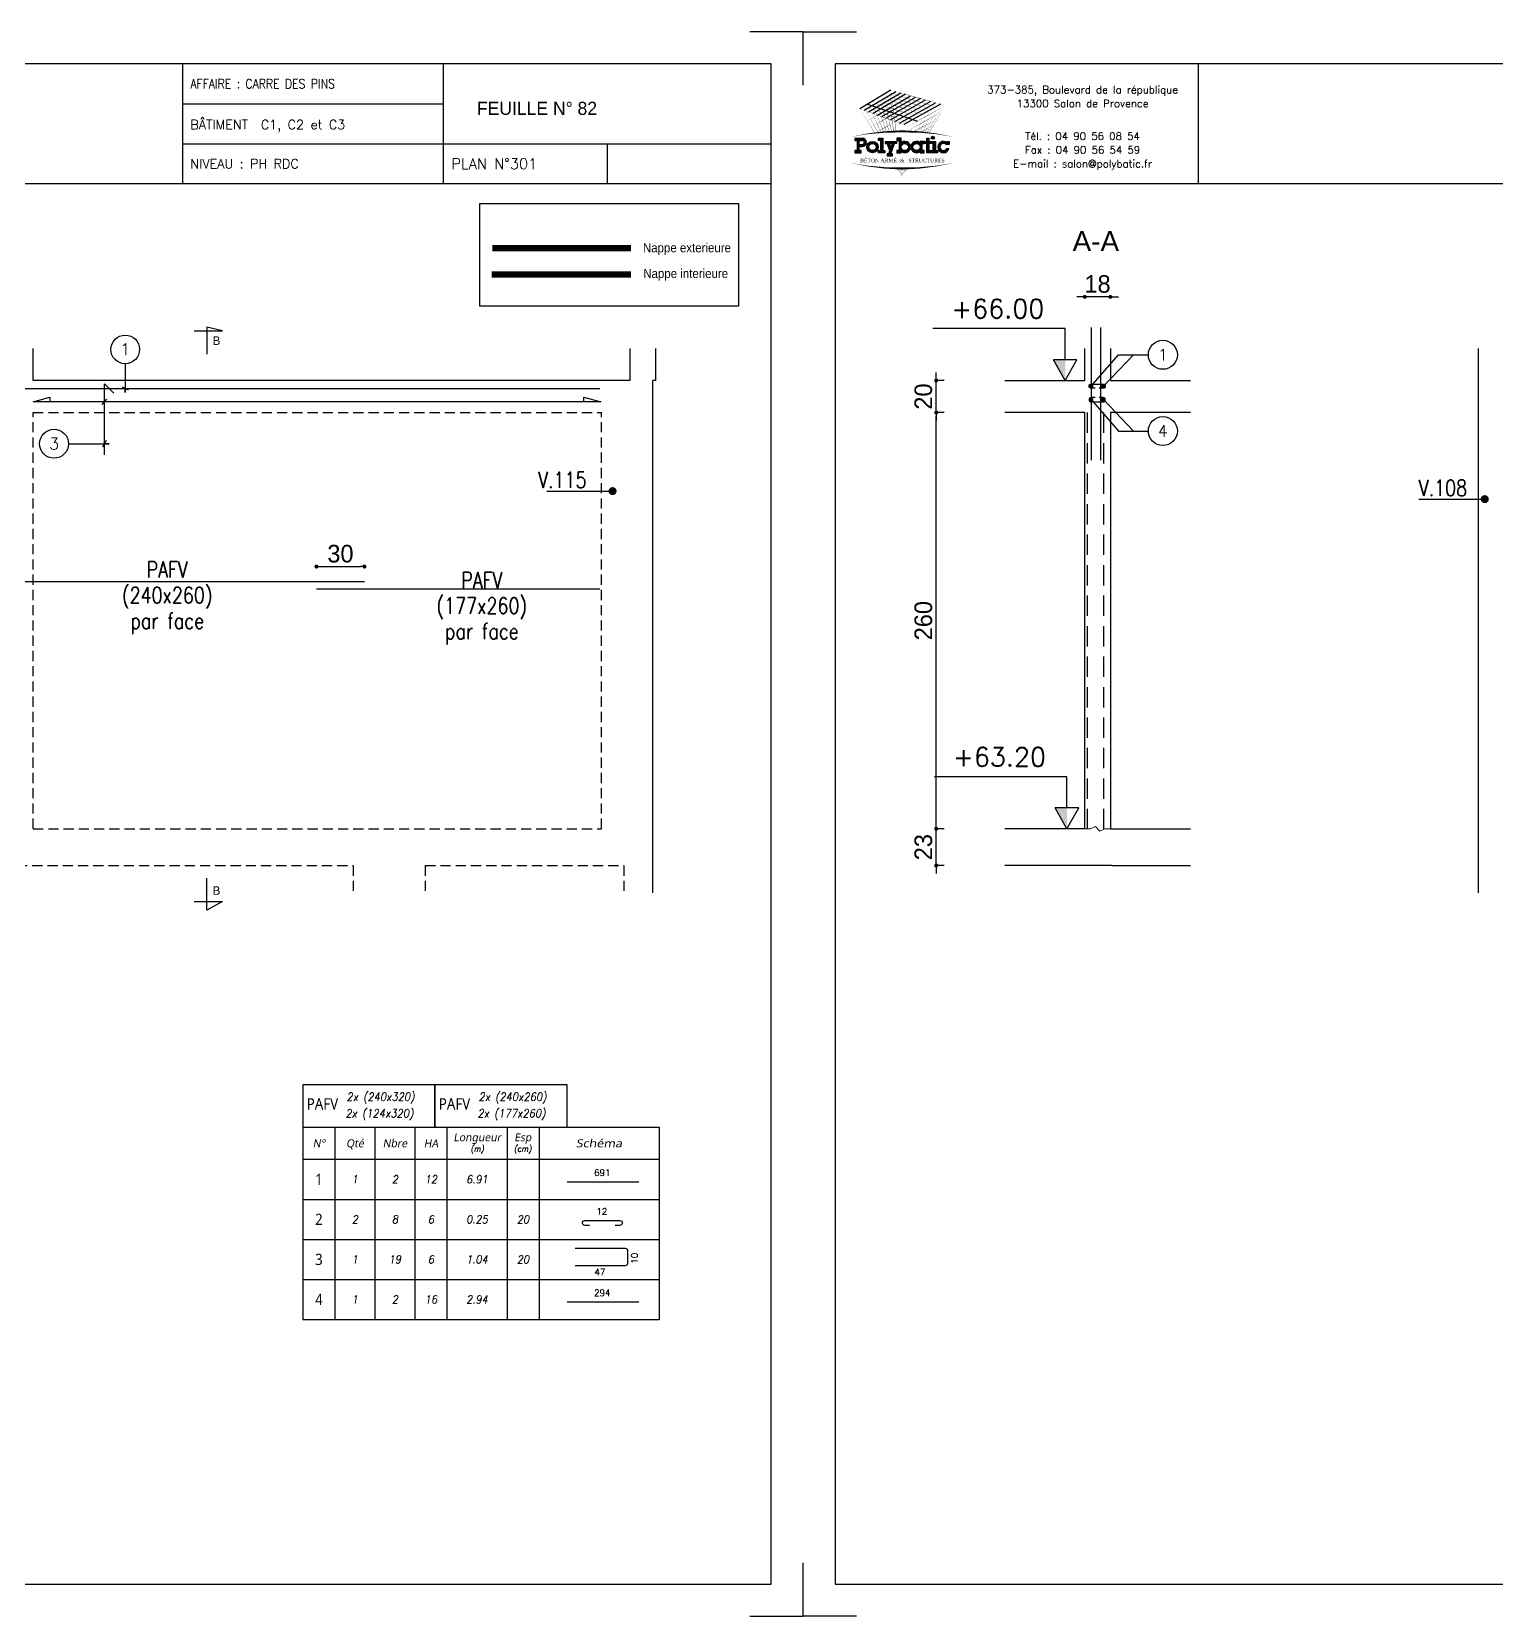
# Model space of a CAD drawing. Header units: metres. Extents: x -5618 to 118954, y -306 to 4637.
# Drawn here: x 80886 to 81801, y 604 to 1594 of the extents above; entities that cross this region are included whole.
import ezdxf
from ezdxf.enums import TextEntityAlignment as Align

# ---------------------------------------------------------------- set-up
doc = ezdxf.new("R2010")
doc.units = ezdxf.units.M
doc.linetypes.add('CACHE', pattern=[9.525, 6.35, -3.175])
doc.linetypes.add('CACHEX2', pattern=[19.05, 12.7, -6.35])
for name, color, linetype in [('COTATION', 1, 'Continuous'), ('GO-CARTOUCHE', 7, 'Continuous'), ('GO-FER-HA', 140, 'Continuous'), ('GO-TEXTE', 9, 'Continuous'), ('GO-TEXTE-FER', 3, 'Continuous'), ('K_ENT_M_Building_V.76', 7, 'Continuous'), ('STR_COTATION', 1, 'Continuous'), ('STR_TS', 22, 'Continuous'), ('STR_TS_TXT', 7, 'Continuous'), ('STR_VOI-POT', 6, 'Continuous')]:
    doc.layers.add(name, color=color, linetype=linetype)
doc.layers.add('Kofragna_forma', color=7, linetype='Continuous', lineweight=70)
doc.styles.add('GrDimensions', font='simplex.shx')
doc.styles.add('Lucida', font='LSANSI.TTF')
doc.styles.add('POLYBATIC', font='TIMES.TTF')
doc.styles.add('schéma', font='simplex.shx')
doc.styles.add('Tableau', font='romans.shx', dxfattribs={"width": 0.9, "oblique": 10})
doc.styles.add('Tableau2', font='trebuc.TTF', dxfattribs={"width": 0.9, "oblique": 10})
doc.styles.add('TEXTE', font='romans.shx')
doc.styles.add('TEXTE TS', font='romans.shx', dxfattribs={"width": 0.7, "oblique": 15})
doc.styles.add('TEXTEBA', font='ARIAL.TTF')
doc.dimstyles.new('COUPE-20', dxfattribs={"dimscale": 0.5, "dimtxt": 22, "dimasz": 5, "dimexe": 0.05, "dimexo": 0, "dimgap": 5, "dimtad": 1, "dimdec": 0, "dimdsep": 46, "dimtxsty": 'Standard', "dimblk1": 'DOT', "dimblk2": 'DOT', "dimsah": 1, "dimcen": 0, "dimdle": 150, "dimclrd": 1, "dimclre": 1, "dimclrt": 7, "dimadec": 0, "dimazin": 0, "dimtfac": 1, "dimtdec": 0, "dimtix": 1, "dimtmove": 2, "dimatfit": 3, "dimldrblk": 'DOT', "dimfxl": 0, "dimtvp": 1, "dimtolj": 1, "dimtzin": 0, "dimarcsym": 0})

# ---------------------------------------------------------------- blocks, each defined once
blk = doc.blocks.new('ime')
at = {"layer": 'COTATION', "const_width": 2.5}
blk.add_lwpolyline([(1.25, 0, -1), (-1.25, 0, -1)], format="xyb", close=True, dxfattribs=at)
at = {"layer": 'COTATION'}
blk.add_lwpolyline([(41.09, 0), (0, 0)], dxfattribs=at)
at = {"layer": 'COTATION', "color": 7, "style": 'TEXTE TS', "width": 0.8}
blk.add_attdef('NAME', (9.08, 2), '', height=10, dxfattribs=at)
blk = doc.blocks.new('A$C492E529B')
for color, points in [(140, [(1.413, 0.725, 1), (1.563, 0.725, 1)]), (256, [(-0.938, 0.7), (-1.138, 0.7), (-1.138, 0.6), (-1.038, 0.6), (-1.038, 0.1), (-1.138, 0.1), (-1.138, 0), (-0.838, 0), (-0.838, 0.1), (-0.938, 0.1)]), (256, [(-0.367, 0.45), (-0.268, 0.45), (-0.268, 0.55), (-0.523, 0.55), (-0.523, 0.45), (-0.473, 0.45), (-0.543, 0.253), (-0.612, 0.45), (-0.562, 0.45), (-0.562, 0.55), (-0.818, 0.55), (-0.818, 0.45), (-0.718, 0.45), (-0.595, 0.101), (-0.648, -0.05), (-0.718, -0.05), (-0.718, -0.15), (-0.468, -0.15), (-0.468, -0.05), (-0.543, -0.05)]), (256, [(1.393, 0.55), (1.292, 0.55), (1.292, 0.7), (1.193, 0.7), (1.193, 0.55), (1.093, 0.55), (1.093, 0.45), (1.193, 0.45), (1.193, 0), (1.393, 0), (1.393, 0.1), (1.292, 0.1), (1.292, 0.45), (1.393, 0.45)]), (256, [(1.613, 0.55), (1.413, 0.55), (1.413, 0.45), (1.513, 0.45), (1.513, 0.1), (1.413, 0.1), (1.413, 0), (1.712, 0), (1.712, 0.1), (1.613, 0.1)]), (256, [(2.13, 0.4), (2.283, 0.4), (2.283, 0.55), (2.183, 0.55), (2.183, 0.487, 3.359496), (2.272, 0.2), (2.166, 0.2, -3.125802)])]:
    blk.add_hatch(color=color).paths.add_polyline_path(points)
h = blk.add_hatch(color=256)
h.paths.add_polyline_path([(-1.983, 0.1), (-2.083, 0.1), (-2.083, 0.3), (-1.933, 0.3, 1), (-1.933, 0.7), (-2.283, 0.7), (-2.283, 0.6), (-2.183, 0.6), (-2.183, 0.1), (-2.283, 0.1), (-2.283, 0), (-1.983, 0)])
h.paths.add_polyline_path([(-2.083, 0.4), (-2.083, 0.6), (-1.933, 0.6, -1), (-1.933, 0.4)], flags=16)
h = blk.add_hatch(color=256)
h.paths.add_polyline_path([(-1.158, 0.275, 1), (-1.708, 0.275, 1)])
h.paths.add_polyline_path([(-1.608, 0.275, -1), (-1.258, 0.275, -1)], flags=16)
h = blk.add_hatch(color=256)
h.paths.add_polyline_path([(-0.047, 0.487), (-0.047, 0.7), (-0.248, 0.7), (-0.248, 0.6), (-0.147, 0.6), (-0.147, 0.1), (-0.248, 0.1), (-0.248, 0), (-0.047, 0), (-0.047, 0.063, 2.12132)])
h.paths.add_polyline_path([(-0.047, 0.275, -1), (0.303, 0.275, -1)], flags=16)
h = blk.add_hatch(color=256)
h.paths.add_polyline_path([(1.073, 0.1), (0.973, 0.1), (0.973, 0.45), (1.073, 0.45), (1.073, 0.55), (0.873, 0.55), (0.873, 0.487, 2.12132), (0.873, 0.063), (0.873, 0), (1.073, 0)])
h.paths.add_polyline_path([(0.523, 0.275, -1), (0.873, 0.275, -1)], flags=16)
for p, q in [((-0.595, 0.101), (-0.718, 0.45)), ((-0.648, -0.05), (-0.595, 0.101)), ((-0.543, 0.253), (-0.612, 0.45)), ((-0.543, -0.05), (-0.367, 0.45)), ((-0.543, 0.253), (-0.473, 0.45)), ((0.873, 0.55), (0.873, 0.487)), ((1.073, 0.55), (0.873, 0.55)), ((0.873, 0.063), (0.873, 0)), ((0.973, 0.1), (0.973, 0.45)), ((0.973, 0.45), (1.073, 0.45)), ((1.073, 0.1), (0.973, 0.1)), ((1.073, 0.45), (1.073, 0.55)), ((1.073, 0), (1.073, 0.1)), ((2.166, 0.2), (2.272, 0.2)), ((0.873, 0), (1.073, 0))]:
    blk.add_line(p, q)
for points in [[(-2.283, 0.7), (-1.933, 0.7)], [(-2.283, 0.7), (-2.283, 0.6), (-2.183, 0.6), (-2.183, 0.1), (-2.283, 0.1), (-2.283, 0), (-1.983, 0), (-1.983, 0.1), (-2.083, 0.1), (-2.083, 0.3), (-1.933, 0.3)], [(-2.083, 0.4), (-2.083, 0.6), (-1.933, 0.6)], [(-2.083, 0.4), (-1.933, 0.4)], [(-1.138, 0.7), (-0.938, 0.7), (-0.938, 0.1), (-0.838, 0.1), (-0.838, 0), (-1.138, 0), (-1.138, 0.1), (-1.038, 0.1), (-1.038, 0.6), (-1.138, 0.6), (-1.138, 0.7)], [(-0.818, 0.55), (-0.562, 0.55)], [(-0.818, 0.55), (-0.818, 0.45), (-0.718, 0.45)], [(-0.612, 0.45), (-0.562, 0.45), (-0.562, 0.55)], [(-0.523, 0.55), (-0.268, 0.55), (-0.268, 0.45), (-0.367, 0.45)], [(-0.473, 0.45), (-0.523, 0.45), (-0.523, 0.55)], [(-0.248, 0.7), (-0.248, 0.6), (-0.147, 0.6), (-0.147, 0.1), (-0.248, 0.1), (-0.248, 0), (-0.047, 0), (-0.047, 0.063)], [(-0.047, 0.487), (-0.047, 0.7), (-0.248, 0.7)], [(1.093, 0.55), (1.193, 0.55), (1.193, 0.7), (1.292, 0.7), (1.292, 0.55), (1.393, 0.55), (1.393, 0.45), (1.292, 0.45), (1.292, 0.1), (1.393, 0.1), (1.393, 0), (1.193, 0), (1.193, 0.45), (1.093, 0.45)], [(1.093, 0.45), (1.093, 0.55)], [(1.413, 0.45), (1.413, 0.55), (1.613, 0.55), (1.613, 0.1), (1.712, 0.1), (1.712, 0), (1.413, 0), (1.413, 0.1), (1.513, 0.1), (1.513, 0.45), (1.413, 0.45)], [(2.183, 0.487), (2.183, 0.55), (2.283, 0.55), (2.283, 0.4), (2.13, 0.4)], [(-0.648, -0.05), (-0.718, -0.05), (-0.718, -0.15), (-0.468, -0.15), (-0.468, -0.05), (-0.543, -0.05)]]:
    blk.add_lwpolyline(points)
at = {"color": 140}
blk.add_circle((1.488, 0.725), 0.075, dxfattribs=at)
for centre, radius in [((-1.433, 0.275), 0.275), ((-1.433, 0.275), 0.175), ((0.128, 0.275), 0.175), ((0.698, 0.275), 0.175)]:
    blk.add_circle(centre, radius)
for centre, radius, start, end in [((-1.933, 0.5), 0.2, 270, 90), ((-1.933, 0.5), 0.1, 270, 90), ((0.128, 0.275), 0.275, 230.4788, 129.5212), ((0.698, 0.275), 0.275, 50.4788, 309.5212), ((2.008, 0.275), 0.275, 50.4788, 344.17338), ((2.008, 0.275), 0.175, 45.58469, 334.62307)]:
    blk.add_arc(centre, radius, start, end)
blk = doc.blocks.new('POLYBATIC')
at = {"color": 140}
for p, q in [((-0.43, 3.281), (-1.602, 2.578)), ((-1.435, 2.518), (-0.241, 3.228)), ((-1.268, 2.457), (-0.053, 3.175)), ((0.135, 3.121), (-1.101, 2.397)), ((-0.934, 2.337), (0.323, 3.068)), ((-0.767, 2.276), (0.511, 3.015)), ((-1.309, 2.754), (0.586, 2.109)), ((0.7, 2.962), (-0.6, 2.216)), ((-0.433, 2.156), (0.888, 2.908)), ((1.076, 2.855), (-0.266, 2.095)), ((-0.099, 2.035), (1.264, 2.802)), ((1.452, 2.749), (0.067, 1.974))]:
    blk.add_line(p, q, dxfattribs=at)
for points in [[(-1.016, 2.93, 0.0156, 0, 0), (-0.43, 3.281, 0, 0, 0)], [(0.122, 2.71, 0.0156, 0, 0), (-0.869, 3.018, 0, 0, 0)], [(-0.491, 1.706, 0.0136, 0, 0), (-0.869, 3.018, 0, 0, 0)], [(-0.838, 2.873, 0.0156, 0, 0), (-0.241, 3.228, 0, 0, 0)], [(0.283, 2.803, 0.0156, 0, 0), (-0.723, 3.105, 0, 0, 0)], [(-0.398, 1.71, 0.014, 0, 0), (-0.723, 3.105, 0, 0, 0)], [(-0.661, 2.816, 0.0156, 0, 0), (-0.053, 3.175, 0, 0, 0)], [(0.444, 2.896, 0.0156, 0, 0), (-0.576, 3.193, 0, 0, 0)], [(-0.309, 1.714, 0.0145, 0, 0), (-0.576, 3.193, 0, 0, 0)], [(-0.483, 2.759, 0.0156, 0, 0), (0.135, 3.121, 0, 0, 0)], [(0.605, 2.988, 0.0156, 0, 0), (-0.43, 3.281, 0, 0, 0)], [(-0.225, 1.716, 0.0149, 0, 0), (-0.43, 3.281, 0, 0, 0)], [(-0.305, 2.702, 0.0156, 0, 0), (0.323, 3.068, 0, 0, 0)], [(-0.128, 2.646, 0.0156, 0, 0), (0.511, 3.015, 0, 0, 0)], [(-1.602, 2.578, 0, 0.0156, 0), (-1.016, 2.93, 0, 0, 0)], [(-0.684, 2.246, 0.0156, 0, 0), (-1.602, 2.578, 0, 0, 0)], [(-1.031, 1.66, 0.0111, 0, 0), (-1.602, 2.578, 0, 0, 0)], [(-1.456, 2.344, 0, 0.0156, 0), (-0.923, 2.663, 0, 0, 0)], [(-0.522, 2.339, 0.0156, 0, 0), (-1.455, 2.666, 0, 0, 0)], [(-0.913, 1.673, 0.0116, 0, 0), (-1.455, 2.666, 0, 0, 0)], [(-1.435, 2.518, 0, 0.0156, 0), (-0.838, 2.873, 0, 0, 0)], [(-1.31, 2.109, 0, 0.0156, 0), (-0.831, 2.397, 0, 0, 0)], [(-0.361, 2.432, 0.0156, 0, 0), (-1.309, 2.754, 0, 0, 0)], [(-0.8, 1.684, 0.0121, 0, 0), (-1.309, 2.754, 0, 0, 0)], [(-1.268, 2.457, 0, 0.0156, 0), (-0.661, 2.816, 0, 0, 0)], [(-0.2, 2.524, 0.0156, 0, 0), (-1.162, 2.842, 0, 0, 0)], [(-0.692, 1.693, 0.0126, 0, 0), (-1.162, 2.842, 0, 0, 0)], [(-1.101, 2.397, 0, 0.0156, 0), (-0.483, 2.759, 0, 0, 0)], [(-0.039, 2.617, 0.0156, 0, 0), (-1.016, 2.93, 0, 0, 0)], [(-0.589, 1.7, 0.0131, 0, 0), (-1.016, 2.93, 0, 0, 0)], [(-0.934, 2.337, 0, 0.0156, 0), (-0.305, 2.702, 0, 0, 0)], [(-0.391, 2.983, 0, 0.0156, 0), (-0.923, 2.663, 0, 0, 0)], [(-0.352, 2.685, 0, 0.0156, 0), (-0.831, 2.397, 0, 0, 0)], [(-0.767, 2.276, 0, 0.0156, 0), (-0.128, 2.646, 0, 0, 0)], [(-0.6, 2.216, 0, 0.0156, 0), (0.05, 2.589, 0, 0, 0)], [(-0.433, 2.156, 0, 0.0156, 0), (0.227, 2.532, 0, 0, 0)], [(0.586, 2.109, 0, 0.0156, 0), (-0.361, 2.432, 0, 0, 0)], [(-0.266, 2.095, 0, 0.0156, 0), (0.405, 2.475, 0, 0, 0)], [(0.762, 2.207, 0, 0.0156, 0), (-0.2, 2.524, 0, 0, 0)], [(-0.099, 2.035, 0, 0.0156, 0), (0.582, 2.418, 0, 0, 0)], [(0.937, 2.305, 0, 0.0156, 0), (-0.039, 2.617, 0, 0, 0)], [(0.05, 2.589, 0.0156, 0, 0), (0.7, 2.962, 0, 0, 0)], [(1.113, 2.402, 0, 0.0156, 0), (0.122, 2.71, 0, 0, 0)], [(0.227, 2.532, 0.0156, 0, 0), (0.888, 2.908, 0, 0, 0)], [(1.289, 2.5, 0, 0.0156, 0), (0.283, 2.803, 0, 0, 0)], [(0.405, 2.475, 0.0156, 0, 0), (1.076, 2.855, 0, 0, 0)], [(1.465, 2.598, 0, 0.0156, 0), (0.444, 2.896, 0, 0, 0)], [(0.582, 2.418, 0.0156, 0, 0), (1.264, 2.802, 0, 0, 0)], [(1.641, 2.695, 0, 0.0156, 0), (0.605, 2.988, 0, 0, 0)], [(0.76, 2.362, 0.0156, 0, 0), (1.452, 2.749, 0, 0, 0)], [(0.781, 1.685, 0.00933, 0, 0), (1.113, 2.402, 0, 0, 0)], [(0.852, 2.095, 0.0156, 0, 0), (1.491, 2.45, 0, 0, 0)], [(0.865, 1.678, 0.0103, 0, 0), (1.289, 2.5, 0, 0, 0)], [(0.937, 2.305, 0.0156, 0, 0), (1.641, 2.695, 0, 0, 0)], [(0.942, 1.67, 0.0112, 0, 0), (1.465, 2.598, 0, 0, 0)], [(1.012, 1.663, 0.012, 0, 0), (1.641, 2.695, 0, 0, 0)], [(-1.165, 1.875, 0, 0.0156, 0), (-0.739, 2.131, 0, 0, 0)], [(-1.019, 1.641, 0, 0.0156, 0), (-0.646, 1.864, 0, 0, 0)], [(-0.312, 2.386, 0, 0.0156, 0), (-0.739, 2.131, 0, 0, 0)], [(0.234, 1.914, 0, 0.0156, 0), (-0.684, 2.246, 0, 0, 0)], [(-0.273, 2.088, 0, 0.0156, 0), (-0.646, 1.864, 0, 0, 0)], [(0.41, 2.012, 0, 0.0156, 0), (-0.522, 2.339, 0, 0, 0)], [(0.067, 1.974, 0, 0.0156, 0), (0.76, 2.362, 0, 0, 0)], [(0.213, 1.74, 0, 0.0156, 0), (0.852, 2.095, 0, 0, 0)], [(0.21, 1.716, 0.00323, 0, 0), (0.234, 1.914, 0, 0, 0)], [(0.234, 1.914, 0, 0.0156, 0), (0.937, 2.305, 0, 0, 0)], [(0.349, 1.712, 0.00465, 0, 0), (0.41, 2.012, 0, 0, 0)], [(0.447, 1.708, 0.00693, 0.0156, 0), (0.767, 1.886, 0, 0, 0)], [(0.474, 1.706, 0.00597, 0, 0), (0.586, 2.109, 0, 0, 0)], [(0.587, 1.7, 0.00718, 0, 0), (0.762, 2.207, 0, 0, 0)], [(0.68, 1.675, 0.0156, 0, 0), (1.193, 1.96, 0, 0, 0)], [(0.689, 1.693, 0.0083, 0, 0), (0.937, 2.305, 0, 0, 0)], [(0.765, 1.884, 0.0156, 0, 0), (1.342, 2.205, 0, 0, 0)], [(-1.953, 1.508, 0, 0.0781, -0.053843), (0, 1.719, 0, 0, 0)], [(-0.234, 1.79, 0, 0.00638, 0), (-0.365, 1.711, 0, 0.00638, 0)], [(1.953, 1.508, 0, 0.0781, 0.053843), (0, 1.719, 0, 0, 0)], [(0.96, 1.668, 0.00293, 0, 0), (1.044, 1.715, 0, 0, 0)], [(-1.953, 0.523, 0, 0.0781, 0.053843), (0, 0.312, 0, 0, 0)], [(0, 0, 0, 0.00381, 0), (-0.195, 0.315, 0, 0.00381, 0)], [(0, 0, 0, 0.00368, 0), (-0.171, 0.314, 0, 0.00368, 0)], [(0, 0, 0, 0.00356, 0), (-0.149, 0.314, 0, 0.00356, 0)], [(0, 0, 0, 0.00345, 0), (-0.128, 0.313, 0, 0.00345, 0)], [(0, 0, 0, 0.00334, 0), (-0.109, 0.313, 0, 0.00334, 0)], [(0, 0, 0, 0.00324, 0), (-0.09, 0.313, 0, 0.00324, 0)], [(0, 0, 0, 0.00315, 0), (-0.073, 0.313, 0, 0.00315, 0)], [(0, 0, 0, 0.00306, 0), (-0.056, 0.313, 0, 0.00306, 0)], [(0, 0, 0, 0.00306, 0), (-0.056, 0.313, 0, 0.00306, 0)], [(0, 0, 0, 0.00298, 0), (-0.041, 0.313, 0, 0.00298, 0)], [(1.953, 0.523, 0, 0.0781, -0.053843), (0, 0.312, 0, 0, 0)], [(0, 0, 0, 0.0051, 0), (0.038, 0.313, 0, 0.0051, 0)], [(0, 0, 0, 0.00425, 0), (0.127, 0.313, 0, 0.00425, 0)], [(0, 0, 0, 0.00408, 0), (0.145, 0.314, 0, 0.00408, 0)], [(0, 0, 0, 0.00392, 0), (0.162, 0.314, 0, 0.00392, 0)], [(0, 0, 0, 0.00378, 0), (0.177, 0.314, 0, 0.00378, 0)], [(0, 0, 0, 0.00365, 0), (0.191, 0.315, 0, 0.00365, 0)], [(0, 0, 0, 0.00486, 0), (0.064, 0.313, 0, 0.00486, 0)], [(0, 0, 0, 0.00464, 0), (0.087, 0.313, 0, 0.00464, 0)], [(0, 0, 0, 0.00443, 0), (0.108, 0.313, 0, 0.00443, 0)]]:
    blk.add_lwpolyline(points, format="xyseb", dxfattribs=at)
at = {"color": 5, "xscale": 0.78125, "yscale": 0.78125, "zscale": 0.78125}
blk.add_blockref('A$C492E529B', (0, 0.91), dxfattribs=at)
at = {"lineweight": 60, "style": 'POLYBATIC'}
for s, p in [('BÉTON ARMÉ', (-1.587, 0.547)), ('STRUCTURES', (0.24, 0.547))]:
    blk.add_text(s, height=0.1406, dxfattribs=at).set_placement(p)
at = {"color": 140, "style": 'POLYBATIC'}
blk.add_text('&', height=0.141, dxfattribs=at).set_placement((0, 0.547), align=Align.CENTER)
blk = doc.blocks.new('_DOT')
at = {"color": 0, "linetype": 'ByBlock'}
blk.add_line((-0.5, 0), (-1, 0), dxfattribs=at)
at = {"color": 0, "linetype": 'ByBlock', "const_width": 0.5}
blk.add_lwpolyline([(-0.25, 0, 1), (0.25, 0, 1)], format="xyb", close=True, dxfattribs=at)
blk = doc.blocks.new('*D1197')
at = {"layer": 'COTATION', "color": 1, "lineweight": -2, "ltscale": 4.5}
for p, q in [((81451.22, 1098.29), (81451.22, 1100.79)), ((81456.22, 1095.79), (81451.19, 1095.79)), ((81451.22, 1072.79), (81451.22, 1095.79)), ((81456.22, 1072.79), (81451.19, 1072.79)), ((81451.22, 1070.29), (81451.22, 1067.79))]:
    blk.add_line(p, q, dxfattribs=at)
at = {"layer": 'DEFPOINTS', "color": 0, "lineweight": -3, "ltscale": 4.5}
for p in [(81451.22, 1095.79), (81493.99, 1095.79), (81493.99, 1072.79)]:
    blk.add_point(p, dxfattribs=at)
at = {"layer": 'COTATION', "color": 1, "lineweight": -2, "ltscale": 4.5, "xscale": 2.5, "yscale": 2.5, "zscale": 2.5}
for p, rotation in [((81451.22, 1095.79), 270), ((81451.22, 1072.79), 90)]:
    blk.add_blockref('_DOT', p, dxfattribs=dict(at, rotation=rotation))
at = {"layer": 'COTATION', "color": 7, "lineweight": -3, "ltscale": 4.5, "insert": (81443.22, 1084.29), "char_height": 11, "attachment_point": 5, "rotation": 90}
blk.add_mtext('\\A1;23', dxfattribs=at)
blk = doc.blocks.new('*D1198')
at = {"layer": 'COTATION', "color": 1, "lineweight": -2, "ltscale": 4.5}
for p, q in [((81456.22, 1355.79), (81451.19, 1355.79)), ((81451.22, 1098.29), (81451.22, 1353.29)), ((81456.22, 1095.79), (81451.19, 1095.79))]:
    blk.add_line(p, q, dxfattribs=at)
at = {"layer": 'DEFPOINTS', "color": 0, "lineweight": -3, "ltscale": 4.5}
for p in [(81451.22, 1355.79), (81493.99, 1355.79), (81493.99, 1095.79)]:
    blk.add_point(p, dxfattribs=at)
at = {"layer": 'COTATION', "color": 1, "lineweight": -2, "ltscale": 4.5, "xscale": 2.5, "yscale": 2.5, "zscale": 2.5}
for p, rotation in [((81451.22, 1355.79), 90), ((81451.22, 1095.79), 270)]:
    blk.add_blockref('_DOT', p, dxfattribs=dict(at, rotation=rotation))
at = {"layer": 'COTATION', "color": 7, "lineweight": -3, "ltscale": 4.5, "insert": (81443.22, 1225.79), "char_height": 11, "attachment_point": 5, "rotation": 90}
blk.add_mtext('\\A1;260', dxfattribs=at)
blk = doc.blocks.new('*D1199')
at = {"layer": 'COTATION', "color": 1, "lineweight": -2, "ltscale": 4.5}
for p, q in [((81451.22, 1378.29), (81451.22, 1380.79)), ((81456.22, 1375.79), (81451.19, 1375.79)), ((81451.22, 1355.79), (81451.22, 1375.79)), ((81456.22, 1355.79), (81451.19, 1355.79)), ((81451.22, 1353.29), (81451.22, 1350.79))]:
    blk.add_line(p, q, dxfattribs=at)
at = {"layer": 'DEFPOINTS', "color": 0, "lineweight": -3, "ltscale": 4.5}
for p in [(81451.22, 1375.79), (81493.99, 1375.79), (81493.99, 1355.79)]:
    blk.add_point(p, dxfattribs=at)
at = {"layer": 'COTATION', "color": 1, "lineweight": -2, "ltscale": 4.5, "xscale": 2.5, "yscale": 2.5, "zscale": 2.5}
for p, rotation in [((81451.22, 1375.79), 270), ((81451.22, 1355.79), 90)]:
    blk.add_blockref('_DOT', p, dxfattribs=dict(at, rotation=rotation))
at = {"layer": 'COTATION', "color": 7, "lineweight": -3, "ltscale": 4.5, "insert": (81443.22, 1365.79), "char_height": 11, "attachment_point": 5, "rotation": 90}
blk.add_mtext('\\A1;20', dxfattribs=at)
blk = doc.blocks.new('*D1200')
at = {"layer": 'DEFPOINTS', "color": 0, "lineweight": -3, "ltscale": 4.5}
for p in [(81543.99, 1428.07), (81543.99, 1395.79, 187.69), (81559.99, 1395.79, 187.69)]:
    blk.add_point(p, dxfattribs=at)
at = {"layer": 'STR_COTATION', "color": 1, "lineweight": -2, "ltscale": 4.5}
for p, q in [((81541.49, 1428.07), (81538.99, 1428.07)), ((81543.99, 1428.08), (81543.99, 1428.09)), ((81559.99, 1428.07), (81543.99, 1428.07)), ((81559.99, 1428.08), (81559.99, 1428.09)), ((81562.49, 1428.07), (81564.99, 1428.07))]:
    blk.add_line(p, q, dxfattribs=at)
at = {"layer": 'STR_COTATION', "color": 1, "lineweight": -2, "ltscale": 4.5, "xscale": 2.5, "yscale": 2.5, "zscale": 2.5}
blk.add_blockref('_DOT', (81543.99, 1428.07), dxfattribs=at)
at = {"layer": 'STR_COTATION', "color": 1, "lineweight": -2, "ltscale": 4.5, "xscale": 2.5, "yscale": 2.5, "zscale": 2.5, "rotation": 180}
blk.add_blockref('_DOT', (81559.99, 1428.07), dxfattribs=at)
at = {"layer": 'STR_COTATION', "color": 7, "lineweight": -3, "ltscale": 4.5, "insert": (81551.99, 1436.07), "char_height": 11, "attachment_point": 5}
blk.add_mtext('\\A1;18', dxfattribs=at)
blk = doc.blocks.new('mrega')
at = {"layer": 'STR_TS_TXT', "style": 'TEXTE TS', "width": 0.8}
for tag, p in [('ST10', (14.48, 0)), ('DIM', (14.48, -16)), ('NOTE', (14.48, -32))]:
    blk.add_attdef(tag, text='', height=10, dxfattribs=at).set_placement(p, align=Align.CENTER)
blk = doc.blocks.new('*D1354')
at = {"layer": 'DEFPOINTS', "color": 0, "linetype": 'ByBlock', "lineweight": -3, "ltscale": 4.5}
for p in [(81094.04, 1259.57), (81094.04, 1250.27, 281.53), (81064.04, 1245.72, 281.53)]:
    blk.add_point(p, dxfattribs=at)
at = {"layer": 'STR_COTATION', "color": 1, "linetype": 'ByBlock', "lineweight": -2, "ltscale": 4.5}
for p, q in [((81064.04, 1259.59), (81064.04, 1259.59)), ((81066.54, 1259.57), (81091.54, 1259.57)), ((81094.04, 1259.59), (81094.04, 1259.59))]:
    blk.add_line(p, q, dxfattribs=at)
at = {"layer": 'STR_COTATION', "color": 1, "linetype": 'ByBlock', "lineweight": -2, "ltscale": 4.5, "xscale": 2.5, "yscale": 2.5, "zscale": 2.5, "rotation": 180}
blk.add_blockref('_DOT', (81064.04, 1259.57), dxfattribs=at)
at = {"layer": 'STR_COTATION', "color": 1, "linetype": 'ByBlock', "lineweight": -2, "ltscale": 4.5, "xscale": 2.5, "yscale": 2.5, "zscale": 2.5}
blk.add_blockref('_DOT', (81094.04, 1259.57), dxfattribs=at)
at = {"layer": 'STR_COTATION', "color": 7, "linetype": 'ByBlock', "lineweight": -3, "ltscale": 4.5, "insert": (81079.04, 1267.57), "char_height": 11, "attachment_point": 5}
blk.add_mtext('\\A1;30', dxfattribs=at)
blk = doc.blocks.new('Désignation')
at = {"layer": 'GO-TEXTE-FER'}
for p, q in [((0, 0.8), (8.9, 0.8)), ((0, 0.8), (0, 0)), ((0.8, 0.8), (0.8, 0)), ((1.8, 0.8), (1.8, 0)), ((2.8, 0.8), (2.8, 0)), ((3.6, 0.8), (3.6, 0)), ((5.1, 0.8), (5.1, 0)), ((5.9, 0.8), (5.9, 0)), ((8.9, 0.8), (8.9, 0)), ((0, 0), (8.9, 0))]:
    blk.add_line(p, q, dxfattribs=at)
at = {"layer": 'GO-TEXTE-FER', "style": 'Tableau2', "oblique": 10}
for s, p in [('N°', (0.4, 0.4)), ('Qté', (1.3, 0.4)), ('Nbre', (2.3, 0.4)), ('HA', (3.2, 0.4)), ('Longueur', (4.356, 0.55)), ('Esp', (5.494, 0.55))]:
    blk.add_text(s, height=0.2, dxfattribs=at).set_placement(p, align=Align.MIDDLE_CENTER)
at = {"layer": 'GO-TEXTE-FER', "style": 'Tableau2', "oblique": 10, "width": 1.2}
blk.add_text('Schéma', height=0.2, dxfattribs=at).set_placement((7.4, 0.4), align=Align.MIDDLE_CENTER)
at = {"layer": 'GO-TEXTE-FER', "color": 7, "style": 'Tableau', "oblique": 10, "width": 0.9}
for s, p in [('(m)', (4.356, 0.265)), ('(cm)', (5.494, 0.265))]:
    blk.add_text(s, height=0.15, dxfattribs=at).set_placement(p, align=Align.MIDDLE_CENTER)
blk = doc.blocks.new('Barre libre')
at = {"layer": 'GO-TEXTE-FER'}
for p, q in [((0, 0), (0, -1)), ((0, 0), (8.9, 0)), ((0.8, 0), (0.8, -1)), ((1.8, 0), (1.8, -1)), ((2.8, 0), (2.8, -1)), ((3.6, 0), (3.6, -1)), ((5.1, 0), (5.1, -1)), ((5.9, 0), (5.9, -1)), ((8.9, 0), (8.9, -1)), ((0, -1), (8.9, -1))]:
    blk.add_line(p, q, dxfattribs=at)
at = {"layer": 'GO-TEXTE-FER', "color": 1}
blk.add_line((6.603, -0.563), (8.394, -0.563), dxfattribs=at)
at = {"layer": 'GO-TEXTE-FER', "style": 'Tableau2', "width": 0.9}
blk.add_attdef('NUMERO', text='', height=0.28, dxfattribs=at).set_placement((0.4, -0.5), align=Align.MIDDLE_CENTER)
at = {"layer": 'GO-TEXTE-FER', "color": 1, "style": 'Tableau'}
blk.add_attdef('Longueur', text='', height=0.16, dxfattribs=at).set_placement((7.481, -0.336), align=Align.MIDDLE_CENTER)
at = {"layer": 'GO-TEXTE-FER', "style": 'Tableau', "oblique": 10, "width": 0.9}
for tag, p in [('QUANTITE', (1.3, -0.5)), ('NOMBRE', (2.3, -0.5)), ('NUANCE', (3.2, -0.5)), ('LONGUEUR', (4.35, -0.5)), ('ESPACEMENTS', (5.5, -0.5))]:
    blk.add_attdef(tag, text='', height=0.2, dxfattribs=at).set_placement(p, align=Align.MIDDLE_CENTER)
blk = doc.blocks.new('U')
at = {"layer": 'GO-TEXTE-FER'}
for p, q in [((0, 0), (0, -1)), ((0, 0), (8.9, 0)), ((0.8, 0), (0.8, -1)), ((1.8, 0), (1.8, -1)), ((2.8, 0), (2.8, -1)), ((3.6, 0), (3.6, -1)), ((5.1, 0), (5.1, -1)), ((5.9, 0), (5.9, -1)), ((8.9, 0), (8.9, -1)), ((0, -1), (8.9, -1))]:
    blk.add_line(p, q, dxfattribs=at)
at = {"layer": 'GO-TEXTE-FER', "color": 1}
blk.add_lwpolyline([(6.803, -0.65), (8.063, -0.65, 0.414214), (8.123, -0.59), (8.123, -0.29, 0.414214), (8.063, -0.23), (6.803, -0.23)], format="xyb", dxfattribs=at)
at = {"layer": 'GO-TEXTE-FER', "style": 'Tableau2', "width": 0.9}
blk.add_attdef('NUMERO', text='', height=0.28, dxfattribs=at).set_placement((0.4, -0.5), align=Align.MIDDLE_CENTER)
at = {"layer": 'GO-TEXTE-FER', "color": 1, "style": 'Tableau'}
blk.add_attdef('Largeur', text='', height=0.16, rotation=90, dxfattribs=at).set_placement((8.284, -0.472), align=Align.MIDDLE_CENTER)
at = {"layer": 'GO-TEXTE-FER', "style": 'Tableau', "oblique": 10, "width": 0.9}
for tag, p in [('QUANTITE', (1.3, -0.5)), ('NOMBRE', (2.3, -0.5)), ('NUANCE', (3.2, -0.5)), ('LONGUEUR', (4.35, -0.5)), ('ESPACEMENTS', (5.5, -0.5))]:
    blk.add_attdef(tag, text='', height=0.2, dxfattribs=at).set_placement(p, align=Align.MIDDLE_CENTER)
at = {"layer": 'GO-TEXTE-FER', "color": 1, "style": 'Tableau'}
blk.add_attdef('Longueur', text='', height=0.16, dxfattribs=at).set_placement((7.422, -0.819), align=Align.MIDDLE_CENTER)
blk = doc.blocks.new('Epingle')
at = {"layer": 'GO-TEXTE-FER'}
for p, q in [((0, 0), (0, -1)), ((0, 0), (8.9, 0)), ((0.8, 0), (0.8, -1)), ((1.8, 0), (1.8, -1)), ((2.8, 0), (2.8, -1)), ((3.6, 0), (3.6, -1)), ((5.1, 0), (5.1, -1)), ((5.9, 0), (5.9, -1)), ((8.9, 0), (8.9, -1)), ((0, -1), (8.9, -1))]:
    blk.add_line(p, q, dxfattribs=at)
at = {"layer": 'GO-TEXTE-FER', "color": 1}
blk.add_lwpolyline([(7.162, -0.65), (7.042, -0.65, -1), (7.042, -0.53), (7.922, -0.53, -1), (7.922, -0.65), (7.802, -0.65)], format="xyb", dxfattribs=at)
at = {"layer": 'GO-TEXTE-FER', "style": 'Tableau2', "width": 0.9}
blk.add_attdef('NUMERO', text='', height=0.28, dxfattribs=at).set_placement((0.4, -0.5), align=Align.MIDDLE_CENTER)
at = {"layer": 'GO-TEXTE-FER', "color": 1, "style": 'Tableau'}
blk.add_attdef('Longueur', text='', height=0.16, dxfattribs=at).set_placement((7.469, -0.303), align=Align.MIDDLE_CENTER)
at = {"layer": 'GO-TEXTE-FER', "style": 'Tableau', "oblique": 10, "width": 0.9}
for tag, p in [('QUANTITE', (1.3, -0.5)), ('NOMBRE', (2.3, -0.5)), ('NUANCE', (3.2, -0.5)), ('LONGUEUR', (4.35, -0.5)), ('ESPACEMENTS', (5.5, -0.5))]:
    blk.add_attdef(tag, text='', height=0.2, dxfattribs=at).set_placement(p, align=Align.MIDDLE_CENTER)

msp = doc.modelspace()

# ---------------------------------------------------------------- linework, layer by layer
for p, q in [((80980.31, 1573.71), (80980.31, 1498.77)), ((81143.28, 1573.74), (81143.28, 1498.77)), ((80980.31, 1548.71), (81143.28, 1548.71)), ((80980.31, 1523.72), (81143.28, 1523.72)), ((81143.28, 1523.74), (81348.13, 1523.74)), ((81245.62, 1523.74), (81245.62, 1498.77))]:
    msp.add_line(p, q)
at = {"color": 7, "linetype": 'Continuous', "lineweight": -3}
for p, q in [((81539.16, 1388.79, 187.69), (81524.41, 1388.79, 187.69)), ((81531.79, 1375.79, 187.69), (81524.41, 1388.79, 187.69)), ((81539.16, 1388.79, 187.69), (81524.41, 1388.79, 187.69)), ((81531.79, 1375.79, 187.69), (81524.41, 1388.79, 187.69)), ((81531.79, 1375.79, 187.69), (81539.16, 1388.79, 187.69)), ((81531.79, 1375.79, 187.69), (81539.16, 1388.79, 187.69)), ((81540.22, 1108.79, 187.69), (81525.47, 1108.79, 187.69)), ((81532.84, 1095.79, 187.69), (81525.47, 1108.79, 187.69)), ((81540.22, 1108.79, 187.69), (81525.47, 1108.79, 187.69)), ((81532.84, 1095.79, 187.69), (81525.47, 1108.79, 187.69)), ((81532.84, 1095.79, 187.69), (81540.22, 1108.79, 187.69)), ((81532.84, 1095.79, 187.69), (81540.22, 1108.79, 187.69))]:
    msp.add_line(p, q, dxfattribs=at)
for points in [[(81368.13, 1560.38), (81368.13, 1593.71), (81334.8, 1593.71)], [(81368.13, 1560.38), (81368.13, 1593.71), (81401.46, 1593.71)], [(81614.77, 1573.71), (81614.78, 1498.77)], [(81348.13, 1498.77), (79988.27, 1498.77)], [(82747.99, 1498.77), (81388.13, 1498.77)], [(81334.8, 603.81), (81368.13, 603.81), (81368.13, 637.14)], [(81401.46, 603.81), (81368.13, 603.81), (81368.13, 637.14)]]:
    msp.add_lwpolyline(points)
for points in [[(79988.27, 1573.71), (79988.27, 623.81), (81348.13, 623.81), (81348.13, 1573.71)], [(81388.13, 1573.71), (81388.13, 623.81), (82747.99, 623.81), (82747.99, 1573.71)]]:
    msp.add_lwpolyline(points, close=True)
at = {"lineweight": 18, "elevation": 187.69}
msp.add_lwpolyline([(81559.99, 1095.79), (81556.52, 1095.79), (81553.5, 1094.36), (81550.75, 1097.13), (81547.59, 1095.79), (81543.99, 1095.79)], dxfattribs=at)
at = {"color": 7, "linetype": 'Continuous', "lineweight": -3}
for points in [[(81524.41, 1388.79, 187.69), (81531.79, 1375.79, 187.69), (81531.79, 1388.76, 187.69)], [(81524.41, 1388.79, 187.69), (81531.79, 1375.79, 187.69), (81531.79, 1388.76, 187.69)], [(81525.47, 1108.79, 187.69), (81532.84, 1095.79, 187.69), (81532.84, 1108.75, 187.69)], [(81525.47, 1108.79, 187.69), (81532.84, 1095.79, 187.69), (81532.84, 1108.75, 187.69)]]:
    msp.add_solid(points, dxfattribs=at)
at = {"layer": 'COTATION'}
msp.add_line((80930.1, 1360.73, 281.53), (80933.05, 1364.09, 281.53), dxfattribs=at)
at = {"layer": 'COTATION', "elevation": 281.53}
msp.add_lwpolyline([(81231.19, 1362.41), (81231.19, 1365.41), (81241.75, 1362.41), (80887.04, 1362.41), (80897.6, 1365.41), (80897.6, 1362.41)], dxfattribs=at)
at = {"layer": 'GO-FER-HA', "elevation": 281.53}
msp.add_lwpolyline([(80944.57, 1386.26, -512.322006), (80944.64, 1386.26), (80944.64, 1368.39), (80944.64, 1370.79), (80946.34, 1369.9), (80942.94, 1371.69)], format="xyb", dxfattribs=at)
at = {"layer": 'GO-FER-HA'}
for points, elevation in [([(81548, 1372.22), (81565.14, 1391.86), (81583.73, 1391.86)], 93.84), ([(81555.7, 1372.22), (81574.48, 1391.86), (81583.73, 1391.86)], 93.84), ([(81548, 1363.87), (81565.14, 1344.23), (81583.73, 1344.23)], 93.84), ([(81555.7, 1363.87), (81574.48, 1344.23), (81583.73, 1344.23)], 93.84), ([(80909.2, 1336.31), (80934.57, 1336.31), (80931.57, 1336.31), (80932.69, 1338.43), (80930.45, 1334.19)], 281.53)]:
    msp.add_lwpolyline(points, dxfattribs=dict(at, elevation=elevation))
for centre in [(81592.79, 1391.86, 93.84), (81592.79, 1344.23, 93.84), (80900.14, 1336.31, 281.53)]:
    msp.add_circle(centre, 9.06, dxfattribs=at)
at = {"layer": 'GO-TEXTE', "elevation": 281.53, "flags": 128}
for points in [[(80987.68, 1406.86), (81005.33, 1406.85), (80995.66, 1409.14), (80995.65, 1392.22)], [(80987.66, 1050.28), (81005.31, 1050.28), (80995.63, 1045), (80995.63, 1064.92)]]:
    msp.add_lwpolyline(points, dxfattribs=at)
at = {"layer": 'GO-TEXTE-FER'}
for points in [[(81055.6, 909.29), (81138.1, 909.29), (81138.1, 935.72), (81055.6, 935.72)], [(81138.1, 909.29), (81220.6, 909.29), (81220.6, 935.72), (81138.1, 935.72)]]:
    msp.add_lwpolyline(points, close=True, dxfattribs=at)
at = {"layer": 'K_ENT_M_Building_V.76', "color": 30, "linetype": 'Continuous', "lineweight": -3}
for p, q in [((81525.29, 1408.29, 187.69), (81449.14, 1408.29, 187.69)), ((81525.29, 1408.29, 187.69), (81449.14, 1408.29, 187.69)), ((81531.79, 1408.29, 187.69), (81525.29, 1408.29, 187.69)), ((81531.79, 1408.29, 187.69), (81525.29, 1408.29, 187.69)), ((81531.79, 1388.79, 187.69), (81531.79, 1408.29, 187.69)), ((81531.79, 1388.79, 187.69), (81531.79, 1408.29, 187.69)), ((81526.34, 1128.29, 187.69), (81450.2, 1128.29, 187.69)), ((81526.34, 1128.29, 187.69), (81450.2, 1128.29, 187.69)), ((81532.84, 1128.29, 187.69), (81526.34, 1128.29, 187.69)), ((81532.84, 1128.29, 187.69), (81526.34, 1128.29, 187.69)), ((81532.84, 1108.79, 187.69), (81532.84, 1128.29, 187.69)), ((81532.84, 1108.79, 187.69), (81532.84, 1128.29, 187.69))]:
    msp.add_line(p, q, dxfattribs=at)
at = {"layer": 'Kofragna_forma', "color": 4, "lineweight": -3}
for p, q in [((80887.04, 1375.79, 281.53), (80887.04, 1395.79, 281.53)), ((81260, 1375.79, 281.53), (81260, 1395.79, 281.53)), ((81276, 1375.79, 281.53), (81276, 1395.79, 281.53)), ((81543.99, 1375.79, 187.69), (81543.99, 1395.79, 187.69)), ((81559.99, 1395.79, 187.69), (81559.99, 1375.79, 187.69)), ((81789.82, 1395.79, 281.53), (81789.82, 1156.79, 281.53)), ((81260, 1375.79, 281.53), (80887.04, 1375.79, 281.53)), ((81274.09, 1055.79, 281.53), (81274.09, 1375.79, 281.53)), ((81276, 1375.79, 281.53), (81274.09, 1375.79, 281.53)), ((81493.99, 1375.79, 187.69), (81543.99, 1375.79, 187.69)), ((81559.99, 1375.79, 281.53), (81609.99, 1375.79, 281.53)), ((81543.99, 1355.79, 187.69), (81493.99, 1355.79, 187.69)), ((81543.99, 1095.79, 187.69), (81543.99, 1355.79, 187.69)), ((81559.99, 1355.79, 187.69), (81559.99, 1095.79, 187.69)), ((81609.99, 1355.79, 281.53), (81559.99, 1355.79, 281.53)), ((81789.81, 1156.79, 281.53), (81789.81, 1055.79, 281.53)), ((81543.99, 1095.79, 187.69), (81493.99, 1095.79, 187.69)), ((81559.99, 1095.79, 187.69), (81609.99, 1095.79, 187.69)), ((81560.99, 1072.79, 187.69), (81493.99, 1072.79, 187.69)), ((81560.99, 1072.79, 187.69), (81609.99, 1072.79, 187.69))]:
    msp.add_line(p, q, dxfattribs=at)
at = {"layer": 'Kofragna_forma', "linetype": 'CACHE', "lineweight": -3}
for p, q in [((80887.04, 1095.79, 281.53), (80887.04, 1355.79, 281.53)), ((80887.04, 1355.79, 281.53), (81242.04, 1355.79, 281.53)), ((81242.04, 1095.79, 281.53), (81242.04, 1355.79, 281.53)), ((80887.04, 1095.79, 281.53), (81242.04, 1095.79, 281.53)), ((80696.04, 1072.79, 281.53), (81087, 1072.79, 281.53)), ((81087, 1072.79, 281.53), (81087, 1055.79, 281.53)), ((81132, 1072.79, 281.53), (81132, 1055.79, 281.53)), ((81132, 1072.79, 281.53), (81256, 1072.79, 281.53)), ((81256, 1072.79, 281.53), (81256, 1055.79, 281.53))]:
    msp.add_line(p, q, dxfattribs=at)
at = {"layer": 'STR_TS', "color": 3}
for p, q in [((80854.04, 1250.27, 281.53), (81094.04, 1250.27, 281.53)), ((81064.04, 1245.72, 281.53), (81241.04, 1245.72, 281.53))]:
    msp.add_line(p, q, dxfattribs=at)
at = {"layer": 'STR_TS', "color": 7}
msp.add_lwpolyline([(81166.13, 1486.45), (81327.68, 1486.45), (81327.68, 1422.16), (81166.13, 1422.16)], close=True, dxfattribs=at)
at = {"layer": 'STR_TS', "linetype": 'CACHE', "ltscale": 2, "const_width": 4}
msp.add_lwpolyline([(81260.55, 1458.45), (81174, 1458.45)], dxfattribs=at)
at = {"layer": 'STR_TS', "const_width": 4}
msp.add_lwpolyline([(81260.55, 1442), (81173.44, 1442)], dxfattribs=at)
at = {"layer": 'STR_VOI-POT', "color": 3}
for p, q in [((81548.1, 1408.96, 281.53), (81548.1, 1325.96, 281.53)), ((81553.82, 1408.96, 281.53), (81553.82, 1325.96, 281.53))]:
    msp.add_line(p, q, dxfattribs=at)
at = {"layer": 'STR_VOI-POT'}
msp.add_line((80550.04, 1370.79, 281.53), (81241.04, 1370.79, 281.53), dxfattribs=at)
at = {"layer": 'STR_VOI-POT', "elevation": 281.53}
msp.add_lwpolyline([(80931.57, 1329.46), (80931.57, 1373.79), (80937.55, 1367.81)], dxfattribs=at)
at = {"layer": 'STR_VOI-POT', "const_width": 1.44, "elevation": 93.84}
for points in [[(81547.28, 1372.22, -1), (81548.72, 1372.22, -1)], [(81554.83, 1372.22, -1), (81556.27, 1372.22, -1)], [(81547.28, 1363.87, 1), (81548.72, 1363.87, 1)], [(81554.83, 1363.87, 1), (81556.27, 1363.87, 1)]]:
    msp.add_lwpolyline(points, format="xyb", close=True, dxfattribs=at)
at = {"layer": 'STR_VOI-POT', "elevation": 93.84}
for points in [[(81550.61, 1370.92), (81548, 1370.92, -0.414214), (81546.69, 1372.22), (81546.69, 1372.31, -0.414214), (81548, 1373.62), (81555.55, 1373.62, -0.431995), (81556.86, 1372.22), (81556.86, 1372.22, -0.414214), (81555.55, 1370.92), (81552.93, 1370.92)], [(81550.61, 1365.18), (81548, 1365.18, 0.414214), (81546.69, 1363.87), (81546.69, 1363.79, 0.414214), (81548, 1362.48), (81555.55, 1362.48, 0.431995), (81556.86, 1363.87), (81556.86, 1363.87, 0.414214), (81555.55, 1365.18), (81552.93, 1365.18)]]:
    msp.add_lwpolyline(points, format="xyb", dxfattribs=at)
at = {"layer": 'STR_VOI-POT', "color": 1, "linetype": 'CACHEX2', "elevation": 281.53}
for points in [[(81545.51, 1355.79), (81545.51, 1095.79)], [(81555.77, 1355.79), (81555.77, 1095.79)]]:
    msp.add_lwpolyline(points, dxfattribs=at)

# ---------------------------------------------------------------- block references
at = {"xscale": 16.49835000000894, "yscale": 16.49834999989253, "zscale": 16.49835000000003}
msp.add_blockref('POLYBATIC', (81429.9, 1503.09), dxfattribs=at)
at = {"layer": 'COTATION'}
ref = msp.add_blockref('ime', (81249.03, 1306.69, 281.53), dxfattribs=dict(at, xscale=-1))
ref.add_attrib('NAME', 'V.115', (81202.61, 1308.69, 281.53), dxfattribs={"color": 7, "height": 10, "style": 'TEXTE TS', "width": 0.8})
ref = msp.add_blockref('ime', (81793.88, 1301.69, 281.53), dxfattribs=dict(at, xscale=-1))
ref.add_attrib('NAME', 'V.108', (81752.67, 1303.69, 281.53), dxfattribs={"color": 7, "height": 10, "style": 'TEXTE TS', "width": 0.8})
at = {"layer": 'GO-FER-HA', "xscale": 25, "yscale": 25, "zscale": 25}
msp.add_blockref('Désignation', (81055.6, 889.29), dxfattribs=at)
at = {"layer": 'GO-TEXTE-FER', "xscale": 25, "yscale": 25, "zscale": 25}
for name, p, values in [('Barre libre', (81055.6, 889.29), {'NUMERO': '1', 'QUANTITE': '1', 'NOMBRE': '2', 'NUANCE': '12', 'Longueur': '691', 'LONGUEUR': '6.91'}), ('Epingle', (81055.6, 864.29), {'NUMERO': '2', 'QUANTITE': '2', 'NOMBRE': '8', 'NUANCE': '6', 'Longueur': '12', 'LONGUEUR': '0.25', 'ESPACEMENTS': '20'}), ('U', (81055.6, 839.29), {'NUMERO': '3', 'QUANTITE': '1', 'NOMBRE': '19', 'NUANCE': '6', 'Longueur': '47', 'Largeur': '10', 'LONGUEUR': '1.04', 'ESPACEMENTS': '20'}), ('Barre libre', (81055.6, 814.29), {'NUMERO': '4', 'QUANTITE': '1', 'NOMBRE': '2', 'NUANCE': '16', 'Longueur': '294', 'LONGUEUR': '2.94'})]:
    msp.add_blockref(name, p, dxfattribs=at).add_auto_attribs(values)
at = {"layer": 'STR_TS_TXT'}
for p, values in [((80956.38, 1252.69, 375.38), {'NOTE': 'par face', 'ST10': 'PAFV', 'DIM': '(240x260)'}), ((81152.9, 1246.15, 375.38), {'NOTE': 'par face', 'ST10': 'PAFV', 'DIM': '(177x260)'})]:
    msp.add_blockref('mrega', p, dxfattribs=at).add_auto_attribs(values)

# ---------------------------------------------------------------- texts
at = {"style": 'schéma', "width": 0.85}
msp.add_text('AFFAIRE : CARRE DES PINS', height=5.8328, dxfattribs=at).set_placement((80985.31, 1558.3))
at = {"style": 'schéma'}
for s, p in [('373-385, Boulevard de la république', (81542.65, 1555.18)), ('13300 Salon de Provence', (81542.65, 1546.55)), ('Tél. : 04 90 56 08 54', (81542.65, 1526.16)), ('Fax : 04 90 56 54 59', (81542.65, 1517.53)), ('E-mail : salon@polybatic.fr', (81542.65, 1508.9))]:
    msp.add_text(s, height=4.6662, dxfattribs=at).set_placement(p, align=Align.CENTER)
at = {"linetype": 'ByBlock', "lineweight": -3, "ltscale": 4.5}
msp.add_text('FEUILLE N° 82', height=8.2, dxfattribs=at).set_placement((81164.28, 1541.72))
at = {"style": 'schéma'}
for s, height, p in [('BÂTIMENT  C1, C2 et C3', 5.8328, (80985.31, 1532.74)), ('PLAN N°301', 6.666, (81148.28, 1507.89)), ('NIVEAU : PH RDC', 5.8328, (80985.31, 1508.3))]:
    msp.add_text(s, height=height, dxfattribs=at).set_placement(p)
at = {"layer": 'GO-CARTOUCHE', "color": 2, "style": 'TEXTEBA', "width": 0.9}
for s, p in [('Nappe exterieure', (81295.49, 1455.9)), ('Nappe interieure', (81294.72, 1439.81))]:
    msp.add_text(s, height=5.7024, dxfattribs=at).set_placement(p, align=Align.CENTER)
at = {"layer": 'GO-FER-HA', "style": 'TEXTE'}
for s, p in [('1', (80944.64, 1395.32, 375.53)), ('4', (81592.79, 1344.23, 93.84))]:
    msp.add_text(s, height=7.2, rotation=360, dxfattribs=at).set_placement(p, align=Align.MIDDLE_CENTER)
for s, p in [('1', (81592.79, 1391.86, 93.84)), ('3', (80900.14, 1336.31, 281.53))]:
    msp.add_text(s, height=7.2, dxfattribs=at).set_placement(p, align=Align.MIDDLE_CENTER)
at = {"layer": 'GO-TEXTE', "style": 'TEXTEBA'}
msp.add_text('A-A', height=12.497, dxfattribs=at).set_placement((81536.39, 1456.62, 187.69))
at = {"layer": 'GO-TEXTE', "linetype": 'Continuous', "style": 'Lucida'}
for rotation, p in [(359.98193, (80999.27, 1398.06, 281.53)), (0.0018, (80999.25, 1054.55, 281.53))]:
    msp.add_text('B', height=5.32, rotation=rotation, dxfattribs=at).set_placement(p)
at = {"layer": 'GO-TEXTE-FER', "style": 'Tableau', "oblique": 10, "width": 0.9}
for s, p in [('2x (240x320)', (81082.87, 925.87)), ('2x (240x260)', (81165.37, 925.87)), ('2x (124x320)', (81082.18, 915.49)), ('2x (177x260)', (81164.68, 915.49))]:
    msp.add_text(s, height=5.0562, dxfattribs=at).set_placement(p)
at = {"layer": 'GO-TEXTE-FER', "style": 'Tableau2', "width": 0.9}
for p in [(81067.82, 923.92), (81150.32, 923.92)]:
    msp.add_attdef('PAFV', text='1', height=7.08, dxfattribs=at).set_placement(p, align=Align.MIDDLE_CENTER)
at = {"layer": 'K_ENT_M_Building_V.76', "color": 0, "linetype": 'Continuous', "lineweight": -3, "char_height": 11.7, "attachment_point": 9, "style": 'GrDimensions'}
for s, insert in [('+66.00', (81518.79, 1414.79, 187.69)), ('\\A1;+63.20', (81519.84, 1134.79, 187.69))]:
    msp.add_mtext(s, dxfattribs=dict(at, insert=insert))

# ---------------------------------------------------------------- dimensions: what is measured, and where the dimension line sits
at = {"layer": 'COTATION', "lineweight": -3, "ltscale": 4.5}
for base, p1, p2, picture, middle in [((81451.22, 1375.79, 93.84), (81493.99, 1355.79, 93.84), (81493.99, 1375.79, 93.84), '*D1199', (81443.22, 1365.79, 93.84)), ((81451.22, 1355.79, 93.84), (81493.99, 1095.79, 93.84), (81493.99, 1355.79, 93.84), '*D1198', (81443.22, 1225.79, 93.84)), ((81451.22, 1095.79, 93.84), (81493.99, 1072.79, 93.84), (81493.99, 1095.79, 93.84), '*D1197', (81443.22, 1084.29, 93.84))]:
    dim = msp.add_linear_dim(base=base, p1=p1, p2=p2, angle=90, dimstyle='COUPE-20', dxfattribs=at)
    dim.commit()
    dim.dimension.update_dxf_attribs({"geometry": picture, "text_midpoint": middle})
at = {"layer": 'STR_COTATION', "lineweight": -3, "ltscale": 4.5}
dim = msp.add_linear_dim(base=(81543.99, 1428.07), p1=(81559.99, 1395.79, 187.69), p2=(81543.99, 1395.79, 187.69), angle=180, text='18', dimstyle='COUPE-20', override={"dimfxl": 0.1}, dxfattribs=at)
dim.commit()
dim.dimension.update_dxf_attribs({"geometry": '*D1200', "text_midpoint": (81551.99, 1436.07)})
at = {"layer": 'STR_COTATION', "linetype": 'ByBlock', "lineweight": -3, "ltscale": 4.5}
dim = msp.add_linear_dim(base=(81094.04, 1259.57), p1=(81064.04, 1245.72, 281.53), p2=(81094.04, 1250.27, 281.53), dimstyle='COUPE-20', override={"dimfxl": 0.1}, dxfattribs=at)
dim.commit()
dim.dimension.update_dxf_attribs({"geometry": '*D1354', "text_midpoint": (81079.04, 1267.57)})

doc.saveas('drawing.dxf')
